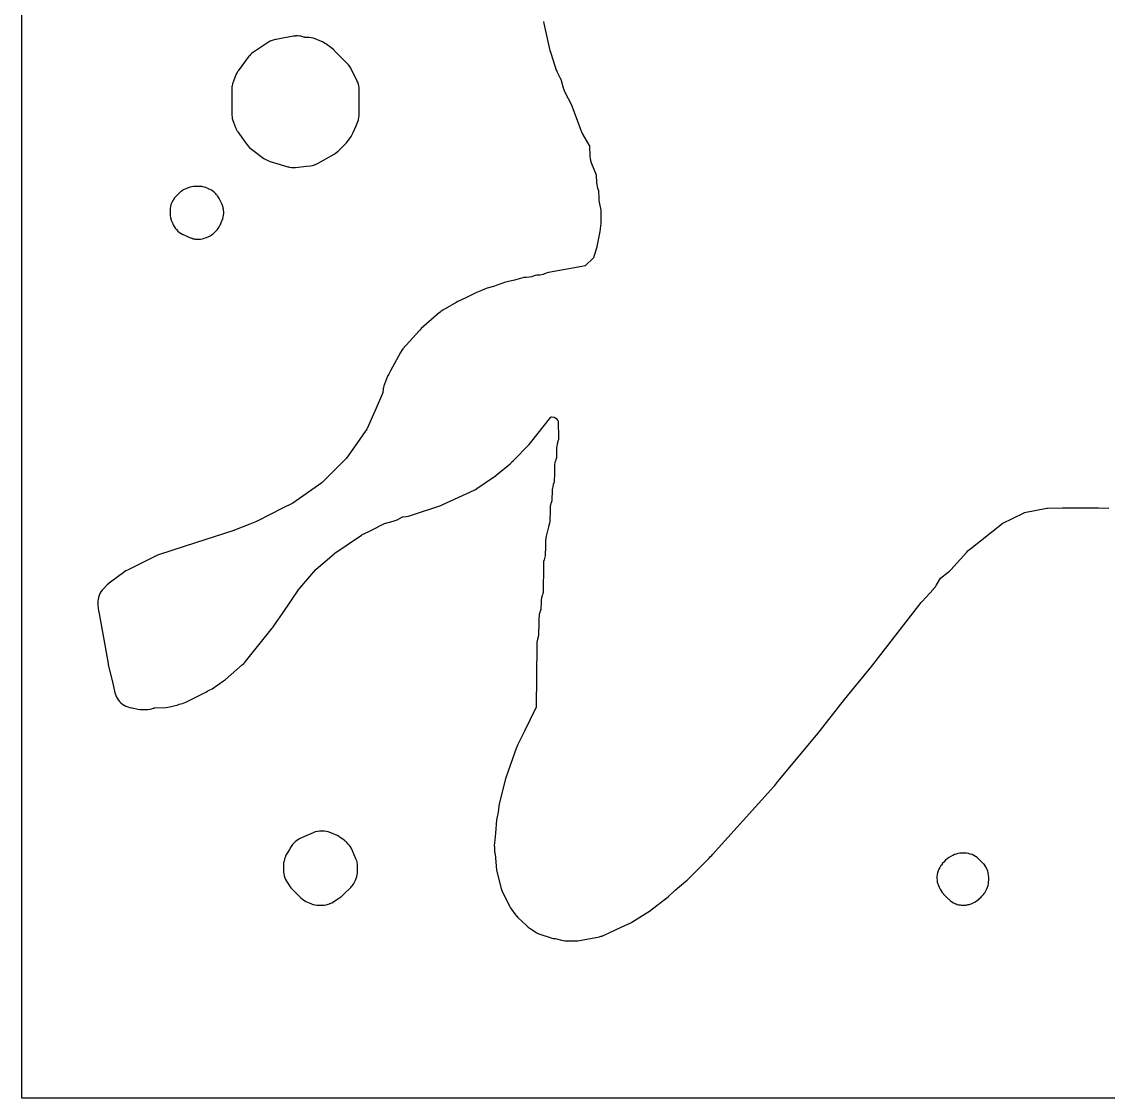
# Model space of a CAD drawing. Header units: millimetres. Extents: x 0 to 300, y 0 to 300.
# Drawn here: x 0 to 135.5, y 0 to 134.2 of the extents above; entities that cross this region are included whole.
import ezdxf

# ---------------------------------------------------------------- set-up
doc = ezdxf.new("R2010")
doc.units = ezdxf.units.MM
doc.layers.add('CUT', color=7, linetype='CONTINUOUS')

msp = doc.modelspace()

# ---------------------------------------------------------------- linework, layer by layer
at = {"layer": 'CUT'}
for points in [[(299.9926, 299.9971), (299.9954, 299.9386), (299.9954, 0.0614), (299.9926, 0.0029), (299.954, 0.001), (299.9341, 0), (0.0614, 0), (0.0501, 0.0006), (0.0029, 0.0029), (0.0006, 0.0501), (0, 0.0614), (0, 299.9386), (0.0006, 299.9499), (0.0029, 299.9971), (0.0501, 299.9994), (0.0614, 300), (299.9341, 300), (299.954, 299.999)], [(26.2263, 122.368), (26.2531, 122.184), (26.2594, 122.1406), (26.3133, 121.9172), (26.3874, 121.6996), (26.6581, 121.0111), (26.7338, 120.8395), (26.741, 120.8231), (26.8391, 120.6426), (26.8959, 120.5558), (26.9517, 120.4707), (27.8692, 119.1885), (28.0965, 118.8708), (28.2618, 118.664), (28.4144, 118.5096), (28.448, 118.4757), (28.5009, 118.4325), (28.653, 118.3083), (30.1998, 117.1761), (30.4385, 117.0214), (30.6932, 116.8949), (30.8886, 116.8242), (30.9607, 116.7981), (31.3907, 116.6696), (33.1611, 116.1406), (33.2813, 116.1111), (33.4027, 116.0814), (33.649, 116.0464), (33.7803, 116.0409), (33.8976, 116.0361), (34.1459, 116.0505), (35.5182, 116.1991), (35.9937, 116.2506), (36.245, 116.2908), (36.3928, 116.3302), (36.4909, 116.3564), (36.5517, 116.3794), (36.7288, 116.4466), (36.9564, 116.5606), (38.9458, 117.687), (39.1179, 117.7947), (39.133, 117.8042), (39.1444, 117.8129), (39.3092, 117.9375), (39.4729, 118.0858), (40.2636, 118.8687), (40.3218, 118.9263), (40.3329, 118.9383), (40.4723, 119.0891), (40.6077, 119.2646), (41.0633, 119.9122), (41.2077, 120.1434), (41.3261, 120.3889), (41.686, 121.2525), (41.895, 121.7539), (41.9789, 121.9873), (42.0025, 122.0811), (42.0393, 122.2277), (42.0498, 122.2988), (42.0755, 122.473), (42.0837, 122.6438), (42.0873, 122.7207), (42.0812, 125.7398), (42.0696, 125.9754), (42.0358, 126.2088), (41.9802, 126.438), (41.9033, 126.661), (41.8056, 126.8757), (41.0198, 128.4078), (40.8928, 128.6273), (40.7441, 128.8328), (40.6152, 128.9776), (40.5755, 129.0222), (39.02, 130.5997), (39.0066, 130.6122), (38.8768, 130.7338), (38.7236, 130.8564), (37.9381, 131.4356), (37.9071, 131.4566), (37.7604, 131.5553), (37.573, 131.6593), (37.5062, 131.6893), (37.3774, 131.7469), (36.5916, 132.0591), (36.3418, 132.1434), (36.0845, 132.2009), (35.8225, 132.231), (35.3172, 132.2622), (35.3017, 132.2636), (35.2971, 132.264), (35.2746, 132.2677), (35.256, 132.2707), (35.2272, 132.2786), (35.2158, 132.2816), (35.1884, 132.2914), (35.1742, 132.2964), (34.9261, 132.3704), (34.8066, 132.3928), (34.6716, 132.4182), (34.4136, 132.4395), (34.3438, 132.4381), (34.1548, 132.434), (34.0845, 132.4252), (33.8979, 132.4018), (32.5549, 132.1621), (31.7067, 132.0107), (31.6238, 131.9916), (31.4628, 131.9544), (31.2258, 131.874), (30.9979, 131.7704), (30.7816, 131.6444), (28.8943, 130.4152), (28.7111, 130.2837), (28.6272, 130.2113), (28.5405, 130.1363), (28.3838, 129.9741), (28.3331, 129.911), (28.2425, 129.7984), (26.9753, 128.0699), (26.9577, 128.0435), (26.849, 127.88), (26.7719, 127.7373), (26.7405, 127.6793), (26.6569, 127.484), (26.6507, 127.4695), (26.6221, 127.3931), (26.3523, 126.6736), (26.328, 126.5985), (26.282, 126.4565), (26.2318, 126.2338), (26.2139, 126.097), (26.2021, 126.0075), (26.1932, 125.7794), (26.2031, 124.2834), (26.2142, 122.5976), (26.2181, 122.5249)], [(21.3798, 107.165), (21.5634, 107.1286), (21.61, 107.1193), (21.8436, 107.0953), (22.0783, 107.0934), (22.3122, 107.1134), (22.5432, 107.1554), (22.7693, 107.2188), (23.0222, 107.3027), (23.2293, 107.3818), (23.4286, 107.479), (23.5041, 107.5245), (23.6185, 107.5934), (23.7975, 107.7242), (23.8567, 107.776), (23.9642, 107.8703), (24.1102, 108.0102), (24.19, 108.0866), (24.3536, 108.2591), (24.5002, 108.4462), (24.6282, 108.6465), (24.7012, 108.7888), (24.7367, 108.858), (24.9695, 109.3705), (25.0065, 109.4641), (25.06, 109.5992), (25.1277, 109.8358), (25.1718, 110.0778), (25.1919, 110.323), (25.1905, 110.409), (25.1878, 110.569), (25.1795, 110.6405), (25.1595, 110.8134), (25.1337, 110.9324), (25.1073, 111.0539), (25.0322, 111.2869), (25.0318, 111.288), (25.0305, 111.291), (24.9336, 111.5136), (24.6529, 112.0806), (24.6528, 112.0806), (24.6083, 112.1707), (24.4945, 112.3756), (24.4085, 112.5013), (24.3621, 112.569), (24.3018, 112.6415), (24.2121, 112.7492), (24.0459, 112.9145), (23.9259, 113.0134), (23.8649, 113.0635), (23.6708, 113.195), (23.4653, 113.3076), (23.2204, 113.4273), (23.0127, 113.5173), (22.9557, 113.5361), (22.7978, 113.5882), (22.7361, 113.6025), (22.5774, 113.6393), (22.454, 113.6564), (22.3532, 113.6704), (22.1271, 113.681), (21.7841, 113.6815), (21.6574, 113.6818), (21.428, 113.6716), (21.2006, 113.6404), (20.9769, 113.5885), (20.9025, 113.5639), (20.7589, 113.5163), (20.6523, 113.4698), (20.5485, 113.4244), (20.4511, 113.3765), (20.2708, 113.2876), (20.1754, 113.2339), (20.0297, 113.1518), (19.8603, 113.0299), (19.805, 112.9901), (19.5996, 112.8045), (19.267, 112.4688), (19.2299, 112.4313), (19.2253, 112.4268), (19.0611, 112.2438), (18.9156, 112.0457), (18.8746, 111.9765), (18.7903, 111.8342), (18.7495, 111.7467), (18.6864, 111.6114), (18.6459, 111.4961), (18.6049, 111.3795), (18.5465, 111.1407), (18.5242, 110.9835), (18.5119, 110.8973), (18.5078, 110.8032), (18.5013, 110.6517), (18.5023, 110.4965), (18.5036, 110.2796), (18.5198, 110.011), (18.5498, 109.8338), (18.5647, 109.7457), (18.5738, 109.7134), (18.5747, 109.7083), (18.6073, 109.595), (18.6379, 109.4868), (18.6397, 109.4823), (18.6485, 109.4516), (18.7493, 109.2042), (18.8886, 108.9085), (19.0062, 108.6882), (19.1451, 108.4807), (19.3041, 108.2881), (19.4815, 108.1123), (19.6755, 107.9551), (19.8843, 107.8181), (20.1056, 107.7026), (20.11, 107.7006), (20.5022, 107.5202), (20.9372, 107.3202), (21.093, 107.2572), (21.1548, 107.2322), (21.235, 107.2083)], [(32.9074, 27.2824), (33.0193, 27.0815), (33.3811, 26.4973), (33.5522, 26.2544), (33.7509, 26.0336), (33.7559, 26.0286), (34.286, 25.5056), (34.8189, 24.9799), (35.0061, 24.8128), (35.1764, 24.6892), (35.2092, 24.6654), (35.2538, 24.6394), (35.4259, 24.5391), (35.6543, 24.4351), (35.8528, 24.3565), (36.1303, 24.2466), (36.2147, 24.2178), (36.3541, 24.17), (36.5418, 24.1251), (36.5843, 24.1149), (36.8186, 24.0818), (36.9385, 24.0764), (37.055, 24.0711), (37.4789, 24.0718), (37.5905, 24.0775), (37.7244, 24.0843), (37.9676, 24.1209), (38.2059, 24.1812), (38.4179, 24.2576), (38.4372, 24.2646), (38.5442, 24.3155), (38.6592, 24.3703), (38.8697, 24.4973), (39.4354, 24.8777), (39.7982, 25.1217), (39.854, 25.1634), (39.9966, 25.2699), (40.1382, 25.3994), (40.1794, 25.4371), (41.0266, 26.2925), (41.1333, 26.4124), (41.2031, 26.4908), (41.3576, 26.7067), (41.4883, 26.9377), (41.6213, 27.2048), (41.7149, 27.4172), (41.7885, 27.6373), (41.8413, 27.8633), (41.8699, 28.0707), (41.873, 28.0932), (41.8746, 28.1301), (41.8831, 28.3251), (41.8822, 28.6957), (41.8817, 28.8953), (41.8715, 29.0878), (41.8685, 29.1453), (41.8304, 29.3927), (41.7678, 29.6351), (41.7431, 29.702), (41.6812, 29.87), (41.2576, 30.8628), (41.2321, 30.9226), (41.223, 30.9413), (41.1316, 31.1309), (41.0122, 31.329), (40.8751, 31.5153), (40.8056, 31.5934), (40.7213, 31.6881), (40.5802, 31.8326), (40.4449, 31.9711), (40.3382, 32.07), (40.2606, 32.1419), (40.2083, 32.1813), (40.06, 32.2933), (39.7275, 32.5189), (39.606, 32.6013), (39.5388, 32.6419), (39.3769, 32.7395), (39.2539, 32.7967), (39.1342, 32.8524), (38.7464, 33.0082), (38.433, 33.1341), (38.3417, 33.166), (38.2158, 33.2099), (37.9927, 33.2655), (37.7653, 33.3003), (37.5358, 33.3141), (37.458, 33.3152), (37.3999, 33.316), (37.1329, 33.3054), (36.9267, 33.275), (36.8686, 33.2664), (36.61, 33.1994), (36.5111, 33.1622), (36.3599, 33.1052), (35.2485, 32.6171), (34.7402, 32.3939), (34.6316, 32.3395), (34.5133, 32.2802), (34.2991, 32.144), (34.0998, 31.9869), (34.0411, 31.9301), (33.9174, 31.8103), (33.7569, 31.6197), (33.7539, 31.6162), (33.611, 31.4064), (33.3688, 31.0093), (33.0856, 30.545), (32.9519, 30.2947), (32.8474, 30.0308), (32.7854, 29.8441), (32.7708, 29.8001), (32.7688, 29.7941), (32.7095, 29.5778), (32.6988, 29.5388), (32.6563, 29.2776), (32.6415, 29.0134), (32.64, 28.4231), (32.6423, 28.3684), (32.6499, 28.1936), (32.6808, 27.9661), (32.7222, 27.7868), (32.7325, 27.7423), (32.7348, 27.7354), (32.7366, 27.73), (32.7412, 27.7106), (32.8144, 27.4927)], [(115.9758, 24.4988), (115.9808, 24.4951), (116.1955, 24.3655), (116.4221, 24.2581), (116.5185, 24.2238), (116.6583, 24.174), (116.8186, 24.1344), (116.9017, 24.1139), (117.0264, 24.0962), (117.15, 24.0786), (117.4005, 24.0682), (117.4394, 24.0686), (117.4751, 24.0689), (117.704, 24.0815), (117.8327, 24.1005), (117.9308, 24.1149), (118.0211, 24.1369), (118.1535, 24.169), (118.2702, 24.209), (118.3704, 24.2433), (118.5795, 24.3372), (118.6207, 24.358), (118.8371, 24.4672), (119.0711, 24.6017), (119.1526, 24.6611), (119.2892, 24.7606), (119.3759, 24.8393), (119.4889, 24.9421), (119.5891, 25.0435), (119.7361, 25.1923), (119.8605, 25.3327), (119.9151, 25.3943), (120.036, 25.5647), (120.0714, 25.6145), (120.0758, 25.6224), (120.203, 25.8503), (120.2811, 26.01), (120.3269, 26.1036), (120.4178, 26.313), (120.4892, 26.5299), (120.4966, 26.562), (120.5405, 26.7524), (120.5713, 26.9786), (120.5813, 27.2067), (120.5809, 27.4518), (120.5807, 27.5607), (120.5719, 27.7306), (120.5678, 27.8097), (120.5649, 27.8287), (120.5302, 28.0562), (120.5053, 28.1533), (120.4683, 28.2977), (120.3825, 28.5318), (120.2739, 28.7562), (120.1435, 28.9687), (119.9926, 29.1672), (119.9653, 29.1965), (119.8226, 29.3496), (119.3136, 29.844), (119.1317, 30.0043), (118.9351, 30.1463), (118.7256, 30.2685), (118.5053, 30.3699), (118.2763, 30.4494), (118.1304, 30.4847), (118.0406, 30.5064), (117.8004, 30.5403), (117.7315, 30.5432), (117.5582, 30.5507), (117.224, 30.5489), (116.9953, 30.5372), (116.7686, 30.5046), (116.6111, 30.4669), (116.5459, 30.4513), (116.329, 30.378), (116.1197, 30.2851), (115.8881, 30.1693), (115.8545, 30.1525), (115.8473, 30.1489), (115.7746, 30.1075), (115.6144, 30.0164), (115.5495, 29.9696), (115.3969, 29.8597), (115.1975, 29.6806), (114.9704, 29.4535), (114.9223, 29.3999), (114.7922, 29.2552), (114.7697, 29.2239), (114.7688, 29.2229), (114.7536, 29.2017), (114.6361, 29.039), (114.631, 29.0301), (114.6148, 29.0073), (114.4845, 28.7766), (114.3783, 28.563), (114.2838, 28.3478), (114.2098, 28.1248), (114.1572, 27.8958), (114.1262, 27.6628), (114.1173, 27.428), (114.1305, 27.1934), (114.1656, 26.961), (114.2224, 26.733), (114.3004, 26.5113), (114.3988, 26.298), (114.5186, 26.0674), (114.6437, 25.8532), (114.7895, 25.6525), (114.9545, 25.4672), (114.9587, 25.4629), (115.532, 24.8799), (115.5956, 24.8152), (115.6105, 24.8015), (115.7801, 24.6455)]]:
    msp.add_lwpolyline(points, close=True, dxfattribs=at)
msp.add_lwpolyline([(65.0555, 134.2484), (65.102, 133.9731), (65.8579, 130.6414), (65.924, 130.4048), (66.265, 129.3807), (66.6608, 128.1922), (66.7129, 128.0543), (66.7311, 128.0062), (66.8159, 127.8263), (66.8187, 127.8211), (67.1593, 127.1676), (67.1678, 127.1502), (67.1987, 127.0724), (67.2044, 127.0538), (67.5068, 125.9795), (67.5859, 125.744), (67.6879, 125.5176), (67.7303, 125.4347), (68.5404, 123.852), (68.5469, 123.8385), (68.5713, 123.7869), (68.5751, 123.7774), (68.5982, 123.7201), (69.5955, 121.0068), (69.7092, 120.6976), (69.7116, 120.691), (69.7142, 120.6838), (69.8001, 120.4788), (69.9039, 120.2822), (70.7745, 118.7967), (70.7774, 118.7914), (70.7782, 118.7816), (70.855, 117.3743), (70.8734, 117.21), (70.8775, 117.1643), (70.8801, 117.1494), (70.8866, 117.0914), (70.9039, 117.016), (70.9154, 116.9517), (70.9376, 116.8691), (70.9503, 116.8139), (70.9595, 116.7878), (70.9715, 116.7431), (71.0454, 116.5402), (71.629, 115.1302), (71.6351, 115.1146), (71.6417, 115.0935), (71.6431, 115.0825), (71.6442, 115.0656), (71.6819, 114.1293), (71.6833, 114.1124), (71.7014, 113.9022), (71.7416, 113.6779), (71.7983, 113.4713), (71.8019, 113.4582), (71.8038, 113.4532), (71.8821, 113.2449), (71.9048, 113.1919), (71.9054, 113.1904), (71.9112, 113.1759), (71.9205, 113.1473), (71.9227, 113.1404), (71.9274, 113.1039), (71.9284, 113.0864), (71.9579, 112.2717), (71.9664, 112.0377), (71.9688, 111.9718), (71.9892, 111.7304), (72.033, 111.4922), (72.2166, 110.7076), (72.2214, 110.5231), (72.2216, 110.5157), (72.2221, 110.4995), (72.2276, 110.285), (72.2049, 109.1147), (72.1965, 109.0481), (72.0683, 108.0385), (71.7262, 106.2055), (71.7251, 106.2018), (71.7116, 106.1549), (71.6967, 106.1034), (71.3958, 105.0626), (71.299, 104.7952), (71.2989, 104.795), (71.2924, 104.7874), (71.2781, 104.7734), (70.2383, 103.7984), (70.2251, 103.7865), (70.2009, 103.7678), (69.8332, 103.6927), (65.6881, 102.9317), (65.3959, 102.8596), (65.1145, 102.7529), (65.0161, 102.7087), (64.652, 102.6343), (64.4713, 102.6247), (64.2417, 102.6018), (64.0152, 102.5579), (63.7936, 102.4932), (63.6143, 102.4223), (63.3057, 102.3593), (62.9109, 102.3383), (62.6223, 102.3061), (62.3394, 102.2406), (61.4588, 101.982), (60.5271, 101.7917), (60.185, 101.6961), (58.8161, 101.2061), (58.0435, 100.9793), (57.7062, 100.8532), (57.2643, 100.6507), (56.6139, 100.4179), (56.4409, 100.3486), (56.2736, 100.2666), (55.3846, 99.7893), (54.3772, 99.3276), (54.1611, 99.2155), (52.5187, 98.2596), (52.3182, 98.1297), (52.131, 97.9813), (52.0984, 97.9528), (49.8103, 95.953), (49.669, 95.8122), (49.5807, 95.7244), (47.5411, 93.4121), (47.3704, 93.1956), (47.2246, 92.9616), (45.9829, 90.7002), (45.7567, 90.2882), (45.6263, 90.0122), (45.2243, 89.0054), (45.1541, 88.8055), (45.1483, 88.7831), (45.1011, 88.6004), (45.0834, 88.4958), (45.0657, 88.3916), (45.0117, 87.9643), (45.009, 87.9464), (45.0004, 87.9085), (44.99, 87.8767), (44.9883, 87.8715), (44.9814, 87.8548), (44.1823, 86.0365), (44.1822, 86.0364), (43.0702, 83.5062), (43.067, 83.4993), (43.0623, 83.4893), (43.0376, 83.4454), (43.023, 83.4194), (43.0127, 83.4039), (40.496, 79.8159), (40.4933, 79.8122), (40.4927, 79.8114), (40.474, 79.7889), (40.4391, 79.747), (40.4363, 79.744), (40.4259, 79.7332), (37.4872, 76.7952), (37.486, 76.794), (37.4833, 76.7914), (37.4195, 76.7374), (37.4042, 76.7261), (33.7901, 74.1897), (33.7863, 74.1871), (33.7253, 74.1504), (33.7158, 74.1454), (33.7109, 74.1428), (32.6126, 73.5927), (29.363, 71.965), (29.3179, 71.9436), (29.272, 71.9241), (28.4389, 71.5906), (26.5354, 70.8289), (26.4986, 70.8148), (26.4614, 70.8021), (20.3888, 68.8251), (17.0361, 67.7336), (16.9461, 67.7005), (16.8615, 67.6695), (16.8014, 67.6422), (16.6921, 67.5925), (13.9316, 66.2125), (13.1744, 65.834), (12.9956, 65.7353), (12.8254, 65.6222), (11.0546, 64.3391), (10.8937, 64.2122), (10.7438, 64.0724), (10.7409, 64.0696), (10.6263, 63.962), (10.1996, 63.5289), (10.0319, 63.3406), (9.8841, 63.1363), (9.7576, 62.9182), (9.6537, 62.6885), (9.5735, 62.4495), (9.5177, 62.2036), (9.487, 61.9533), (9.4817, 61.7013), (9.5018, 61.4499), (9.5477, 61.0989), (9.5912, 60.7667), (9.6024, 60.694), (9.6089, 60.6523), (10.7604, 54.1955), (10.7899, 54.0539), (11.3046, 51.8979), (11.6228, 50.5648), (11.6924, 50.3263), (11.7853, 50.0959), (11.9007, 49.8758), (12.0374, 49.6683), (12.1939, 49.4754), (12.3689, 49.2989), (12.5605, 49.1407), (12.7668, 49.0023), (12.9859, 48.8851), (13.2155, 48.7902), (13.4534, 48.7186), (13.6973, 48.6709), (13.7544, 48.6626), (14.4606, 48.5068), (14.7293, 48.4627), (15.0012, 48.4481), (15.4976, 48.4485), (15.74, 48.4605), (15.9801, 48.4959), (16.2157, 48.5545), (16.4445, 48.6356), (16.4875, 48.6533), (16.5205, 48.6641), (16.5244, 48.6649), (16.5248, 48.665), (16.5261, 48.6653), (16.5293, 48.6659), (16.5618, 48.6701), (16.5796, 48.6711), (17.9675, 48.7171), (18.219, 48.7382), (18.467, 48.7845), (19.1514, 48.9485), (19.3919, 49.019), (19.6241, 49.1132), (19.6272, 49.1146), (20.0293, 49.2285), (20.248, 49.3014), (20.459, 49.3942), (22.9382, 50.6236), (23.1775, 50.7592), (23.224, 50.789), (23.3838, 50.8634), (23.5613, 50.9548), (23.7309, 51.0601), (25.1483, 52.0203), (25.3903, 52.2067), (25.4011, 52.2162), (25.4012, 52.2163), (27.5394, 54.0679), (27.7012, 54.2212), (27.7556, 54.2827), (27.7777, 54.3038), (27.9227, 54.4687), (31.2395, 58.5922), (31.3579, 58.752), (31.3588, 58.7533), (32.5009, 60.4305), (34.5863, 63.4932), (34.6259, 63.5479), (34.6685, 63.6003), (36.6527, 65.9034), (36.6532, 65.9039), (36.656, 65.907), (36.6874, 65.9386), (36.7076, 65.9589), (36.72, 65.97), (38.9527, 67.8808), (39.0056, 67.9236), (39.0609, 67.9632), (40.6001, 69.0022), (42.3645, 70.1932), (42.3937, 70.2116), (42.4295, 70.2341), (42.4851, 70.2642), (42.4971, 70.2707), (43.612, 70.8298), (45.1507, 71.6013), (45.1669, 71.609), (45.2389, 71.6369), (45.2461, 71.6391), (45.2561, 71.6422), (46.3361, 71.9463), (46.5722, 72.0257), (46.7992, 72.1281), (47.4618, 72.4679), (47.4778, 72.4756), (47.5131, 72.4897), (47.5141, 72.4899), (47.5207, 72.4911), (47.5209, 72.4912), (47.5343, 72.4938), (47.5506, 72.4969), (47.5682, 72.499), (47.9324, 72.5339), (48.1964, 72.5743), (48.2116, 72.5766), (48.4841, 72.6506), (52.2585, 73.908), (52.5272, 74.0151), (56.3965, 75.8241), (56.3977, 75.8247), (56.5692, 75.913), (56.7334, 76.0144), (58.9401, 77.4974), (59.1496, 77.6547), (59.1725, 77.6738), (59.2107, 77.7028), (59.3868, 77.8531), (60.8927, 79.1127), (61.0706, 79.2767), (61.1492, 79.3566), (61.1647, 79.3698), (61.3308, 79.5251), (63.2784, 81.5194), (63.4489, 81.713), (65.9844, 84.9113), (66.108, 84.9575), (66.3921, 84.8975), (66.6042, 84.7907), (66.8425, 84.5044), (66.8903, 84.4317), (66.8996, 84.4167), (66.9089, 84.3993), (66.9107, 84.3833), (66.9115, 84.3654), (66.9531, 82.3311), (66.9479, 82.2043), (66.9465, 82.1697), (66.946, 82.1572), (66.946, 82.1556), (66.9414, 82.1336), (66.9354, 82.1135), (66.8247, 81.7747), (66.7933, 81.6603), (66.7617, 81.5455), (66.7207, 81.3112), (66.7022, 81.0742), (66.7014, 81.0486), (66.6914, 80.7213), (66.6639, 79.8163), (66.6637, 79.8135), (66.6636, 79.8108), (66.6579, 79.7616), (66.6493, 79.7333), (66.6484, 79.7309), (66.6406, 79.71), (66.6193, 79.6573), (66.6126, 79.6406), (66.5392, 79.4319), (66.5368, 79.4252), (66.5328, 79.4093), (66.4811, 79.2037), (66.4457, 78.9781), (66.4394, 78.88), (66.4311, 78.7502), (66.4154, 77.8948), (66.3974, 76.9118), (66.3965, 76.892), (66.3912, 76.8496), (66.3835, 76.8163), (66.3815, 76.808), (66.3755, 76.7891), (66.2855, 76.5313), (66.2141, 76.2873), (66.1679, 76.0374), (66.1581, 75.9175), (66.1472, 75.784), (66.1097, 74.5513), (66.1094, 74.5458), (66.1068, 74.523), (66.1037, 74.4966), (66.0951, 74.4684), (66.0864, 74.4451), (66.0796, 74.4281), (66.0543, 74.3655), (65.9793, 74.1525), (65.9239, 73.9337), (65.9049, 73.8145), (65.8884, 73.7108), (65.8819, 73.6148), (65.8732, 73.4856), (65.8364, 71.842), (65.8362, 71.8376), (65.8353, 71.8207), (65.8229, 71.7296), (65.8182, 71.7088), (65.6982, 71.2367), (65.4001, 70.0644), (65.3625, 69.8706), (65.3455, 69.7833), (65.3235, 69.4978), (65.3076, 68.6961), (65.2886, 67.7339), (65.2884, 67.7288), (65.2864, 67.7088), (65.2836, 67.68), (65.279, 67.6551), (65.2754, 67.6408), (65.2735, 67.633), (65.1297, 67.1066), (65.0824, 66.899), (65.0529, 66.6882), (65.0495, 66.6247), (65.0415, 66.4756), (65.0034, 63.035), (65.0026, 63.0147), (65.0006, 62.9977), (64.9974, 62.9711), (64.9874, 62.9284), (64.9853, 62.9217), (64.9812, 62.909), (64.9294, 62.761), (64.8967, 62.6679), (64.8903, 62.646), (64.826, 62.4282), (64.7937, 62.2579), (64.7795, 62.1827), (64.7704, 62.078), (64.7578, 61.9338), (64.7213, 60.9505), (64.7206, 60.9393), (64.7158, 60.899), (64.7153, 60.8953), (64.7034, 60.8594), (64.6855, 60.8159), (64.687, 60.8153), (64.6756, 60.7872), (64.6609, 60.7458), (64.6186, 60.6347), (64.6088, 60.5984), (64.5984, 60.5692), (64.5659, 60.4405), (64.554, 60.3965), (64.5523, 60.3868), (64.5417, 60.3449), (64.5071, 60.123), (64.506, 60.1163), (64.4916, 59.8854), (64.4813, 59.2537), (64.4813, 59.2536), (64.4581, 57.8154), (64.4572, 57.7973), (64.4435, 57.6998), (64.4383, 57.6776), (64.3244, 57.2514), (64.3242, 57.2507), (64.2771, 57.0371), (64.2487, 56.8202), (64.2455, 56.7435), (64.2311, 56.6563), (64.2242, 56.5432), (64.2154, 56.3972), (64.1507, 48.788), (64.1502, 48.7712), (64.1466, 48.7352), (64.1434, 48.7268), (64.1426, 48.7246), (64.1403, 48.7189), (64.1335, 48.7013), (64.1266, 48.6864), (62.6924, 45.7783), (61.8186, 44.0065), (61.7224, 43.7794), (61.7068, 43.7425), (60.3886, 40.056), (60.3164, 39.8169), (59.5462, 36.7162), (59.4898, 36.4077), (59.4011, 35.6589), (59.2725, 35.0767), (59.221, 34.7292), (59.0914, 33.0443), (58.9458, 31.8159), (58.9286, 31.5465), (58.9405, 31.2767), (58.9512, 31.1679), (58.9469, 31.0174), (58.9628, 30.7789), (59.0015, 30.543), (59.0225, 30.4443), (59.2162, 28.4778), (59.2772, 28.123), (59.7224, 26.3219), (59.7318, 26.2912), (59.733, 26.2864), (59.8142, 26.0223), (59.9241, 25.7688), (60.8065, 24.007), (60.9055, 23.828), (60.9168, 23.811), (60.9251, 23.7959), (61.041, 23.6221), (61.5815, 22.881), (61.7144, 22.7143), (61.717, 22.7115), (61.7172, 22.7113), (61.864, 22.5557), (62.927, 21.5216), (63.1358, 21.3397), (63.1443, 21.3338), (63.1569, 21.3229), (63.3792, 21.1683), (64.2278, 20.644), (64.4812, 20.507), (64.7487, 20.4), (65.8771, 20.0225), (66.0863, 19.9625), (66.2999, 19.9209), (66.5164, 19.898), (66.6839, 19.8877), (67.3017, 19.7206), (67.5052, 19.6746), (67.7118, 19.6458), (67.92, 19.6342), (68.0257, 19.6328), (68.1634, 19.6256), (68.777, 19.6225), (68.984, 19.6196), (69.0273, 19.6212), (69.083, 19.6209), (69.3251, 19.6314), (69.565, 19.6653), (72.0582, 20.1417), (72.123, 20.1582), (72.254, 20.1883), (72.3065, 20.205), (72.3534, 20.217), (72.3952, 20.2333), (72.4511, 20.2511), (72.6259, 20.3232), (72.6371, 20.3276), (72.6423, 20.33), (74.0571, 20.9833), (75.7584, 21.7689), (75.7922, 21.7845), (75.8445, 21.8129), (75.9341, 21.8587), (75.9732, 21.8826), (76.074, 21.9373), (78.087, 23.2019), (78.273, 23.3309), (79.2071, 24.0432), (79.2549, 24.0753), (79.4787, 24.2442), (79.5514, 24.3058), (80.4563, 24.9959), (80.6528, 25.1624), (81.4712, 25.9319), (82.8109, 27.0666), (82.9604, 27.204), (85.2074, 29.4447), (85.5801, 29.7951), (85.7222, 29.94), (85.8876, 30.123), (86.0409, 30.2758), (86.1323, 30.3719), (93.8032, 38.8787), (93.8195, 38.8968), (93.8203, 38.8977), (93.823, 38.9007), (93.9068, 38.9985), (94.2989, 39.4812), (99.1117, 45.2782), (99.1509, 45.3266), (102.615, 49.7174), (105.7965, 53.6337), (105.8296, 53.6753), (112.1631, 61.8193), (112.1816, 61.8421), (112.1951, 61.8587), (112.2288, 61.8967), (113.6914, 63.4792), (113.7074, 63.4965), (113.7412, 63.537), (113.8714, 63.6933), (113.9288, 63.7785), (114.0144, 63.9058), (114.5682, 64.8274), (114.5706, 64.8311), (114.5734, 64.8356), (115.5283, 65.5858), (115.6871, 65.7224), (115.6966, 65.7303), (115.7122, 65.746), (115.852, 65.886), (117.8691, 68.0913), (118.0354, 68.2731), (118.3575, 68.5513), (122.1643, 71.57), (122.1797, 71.5816), (122.2499, 71.6264), (122.2669, 71.6355), (124.9933, 73.0044), (124.9979, 73.0062), (125.0332, 73.0165), (125.0492, 73.02), (127.8156, 73.5673), (127.8211, 73.5682), (127.9055, 73.5777), (127.9247, 73.5786), (129.7716, 73.6142), (130.1181, 73.615), (130.1182, 73.615), (134.0287, 73.6241), (134.0879, 73.6224), (134.2171, 73.6186), (134.2713, 73.6171), (135.5714, 73.5794)], dxfattribs=at)

doc.saveas('drawing.dxf')
